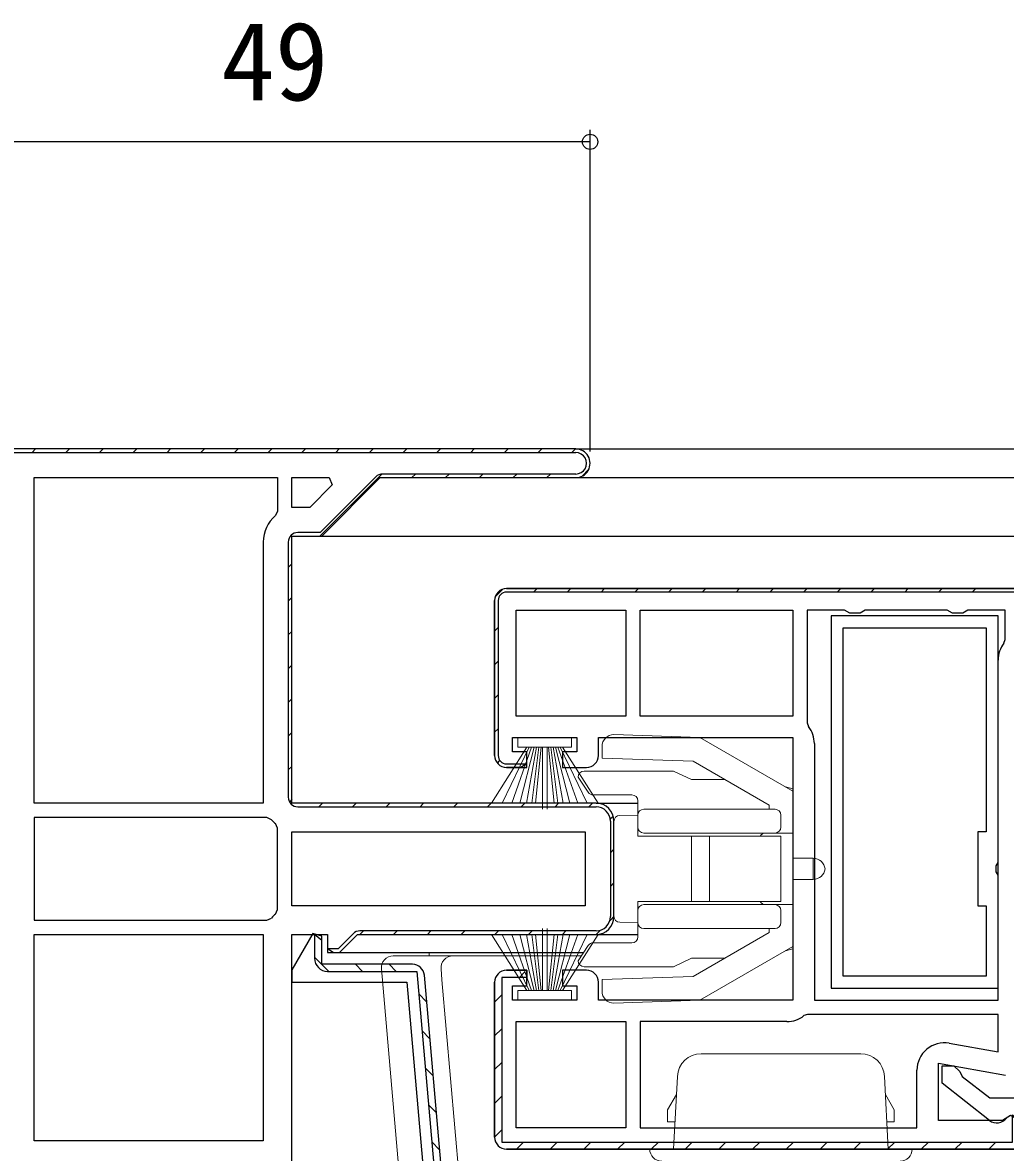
# Model space of a CAD drawing. Units: millimetres, scale not verified. Extents: x -525 to 525, y -783 to 779.
# Drawn here: x -353.3 to -271, y -523.2 to -428.5 of the extents above; entities that cross this region are included whole.
import ezdxf
from ezdxf.enums import TextEntityAlignment as Align

# ---------------------------------------------------------------- set-up
doc = ezdxf.new("R2010")
doc.units = ezdxf.units.MM
doc.header["$LTSCALE"] = 4
for name, color, linetype in [('0-2_YKK_11', 7, 'Continuous'), ('0-4_YKK_12', 2, 'Continuous'), ('0-7_YKK_D', 6, 'Continuous')]:
    doc.layers.add(name, color=color, linetype=linetype)
doc.layers.add('0-5_YKK_13', color=4, linetype='Continuous', lineweight=18)
doc.styles.add('ＭＳ ゴシック', font='')
doc.styles.get('ＭＳ ゴシック').set_extended_font_data('MS Gothic')

msp = doc.modelspace()

# ---------------------------------------------------------------- linework, layer by layer
at = {"layer": '0-2_YKK_11'}
for p, q in [((-306.974, -464.274), (-354.774, -464.274)), ((-352.551, -464.574), (-352.251, -464.274)), ((-349.723, -464.574), (-349.423, -464.274)), ((-346.894, -464.574), (-346.594, -464.274)), ((-344.066, -464.574), (-343.766, -464.274)), ((-341.237, -464.574), (-340.937, -464.274)), ((-338.409, -464.574), (-338.109, -464.274)), ((-335.58, -464.574), (-335.28, -464.274)), ((-332.752, -464.574), (-332.452, -464.274)), ((-329.924, -464.574), (-329.624, -464.274)), ((-327.095, -464.574), (-326.795, -464.274)), ((-324.267, -464.574), (-323.967, -464.274)), ((-321.438, -464.574), (-321.138, -464.274)), ((-318.61, -464.574), (-318.31, -464.274)), ((-315.781, -464.574), (-315.481, -464.274)), ((-312.953, -464.574), (-312.653, -464.274)), ((-310.125, -464.574), (-309.825, -464.274)), ((-307.296, -464.574), (-306.996, -464.274)), ((-306.445, -466.551), (-305.896, -466.002)), ((-328.436, -471.572), (-323.242, -466.377)), ((-306.974, -466.374), (-323.166, -466.374)), ((-320.71, -466.674), (-320.41, -466.374)), ((-317.881, -466.674), (-317.581, -466.374)), ((-315.053, -466.674), (-314.753, -466.374)), ((-312.225, -466.674), (-311.925, -466.374)), ((-309.396, -466.674), (-309.096, -466.374)), ((-331.074, -472.074), (-331.074, -493.474)), ((-331.074, -474.209), (-330.774, -473.909)), ((-313.722, -476.656), (-313.091, -476.026)), ((-267.774, -476.274), (-312.774, -476.274)), ((-310.511, -476.274), (-310.211, -475.974)), ((-307.682, -476.274), (-307.382, -475.974)), ((-304.854, -476.274), (-304.554, -475.974)), ((-302.026, -476.274), (-301.726, -475.974)), ((-299.197, -476.274), (-298.897, -475.974)), ((-296.369, -476.274), (-296.069, -475.974)), ((-293.54, -476.274), (-293.24, -475.974)), ((-290.712, -476.274), (-290.412, -475.974)), ((-287.884, -476.274), (-287.584, -475.974)), ((-285.055, -476.274), (-284.755, -475.974)), ((-282.227, -476.274), (-281.927, -475.974)), ((-279.398, -476.274), (-279.098, -475.974)), ((-276.57, -476.274), (-276.27, -475.974)), ((-273.741, -476.274), (-273.441, -475.974)), ((-331.074, -477.037), (-330.774, -476.737)), ((-313.774, -476.974), (-313.774, -489.974)), ((-313.774, -489.974), (-313.774, -476.974)), ((-313.474, -476.974), (-313.474, -489.974)), ((-313.774, -479.536), (-313.474, -479.236)), ((-331.074, -479.866), (-330.774, -479.566)), ((-313.774, -482.365), (-313.474, -482.065)), ((-271.574, -510.474), (-271.574, -481.974)), ((-331.074, -482.694), (-330.774, -482.394)), ((-313.774, -485.193), (-313.474, -484.893)), ((-331.074, -485.523), (-330.774, -485.223)), ((-313.774, -488.022), (-313.474, -487.722)), ((-331.074, -488.351), (-330.774, -488.051)), ((-313.54, -490.616), (-313.326, -490.403)), ((-331.074, -491.18), (-330.774, -490.88)), ((-330.956, -493.891), (-330.734, -493.669)), ((-330.274, -494.274), (-305.274, -494.274)), ((-328.511, -494.274), (-328.211, -493.974)), ((-325.682, -494.274), (-325.382, -493.974)), ((-322.854, -494.274), (-322.554, -493.974)), ((-320.026, -494.274), (-319.726, -493.974)), ((-317.197, -494.274), (-316.897, -493.974)), ((-314.369, -494.274), (-314.069, -493.974)), ((-311.54, -494.274), (-311.24, -493.974)), ((-308.712, -494.274), (-308.412, -493.974)), ((-305.884, -494.274), (-305.584, -493.974)), ((-304.086, -495.304), (-303.834, -495.053)), ((-304.074, -495.474), (-304.074, -503.474)), ((-303.774, -503.474), (-303.774, -495.474)), ((-303.774, -503.474), (-303.774, -495.474)), ((-304.074, -498.121), (-303.774, -497.821)), ((-304.074, -500.949), (-303.774, -500.649)), ((-304.128, -503.832), (-303.774, -503.478)), ((-325.069, -504.974), (-324.769, -504.674)), ((-305.274, -504.674), (-325.066, -504.674)), ((-322.24, -504.974), (-321.94, -504.674)), ((-319.412, -504.974), (-319.112, -504.674)), ((-316.584, -504.974), (-316.284, -504.674)), ((-313.755, -504.974), (-313.455, -504.674)), ((-310.927, -504.974), (-310.627, -504.674)), ((-308.098, -504.974), (-307.798, -504.674)), ((-305.27, -504.974), (-304.915, -504.619)), ((-328.874, -506.874), (-327.674, -508.074)), ((-325.445, -507.474), (-324.845, -508.074)), ((-322.617, -507.474), (-322.017, -508.074)), ((-316.777, -541.43), (-319.668, -508.387)), ((-316.777, -541.43), (-319.668, -508.387)), ((-311.698, -508.574), (-311.233, -508.108)), ((-320.133, -509.957), (-319.473, -510.617)), ((-313.774, -510.649), (-313.174, -510.049)), ((-319.862, -513.057), (-319.202, -513.717)), ((-313.774, -513.478), (-313.174, -512.878)), ((-319.591, -516.157), (-318.931, -516.817)), ((-313.774, -516.306), (-313.174, -515.706)), ((-313.774, -519.134), (-313.174, -518.534)), ((-319.32, -519.256), (-318.66, -519.916)), ((-313.774, -521.963), (-313.174, -521.363)), ((-319.048, -522.356), (-318.388, -523.016)), ((-311.956, -522.974), (-311.356, -522.374)), ((-309.128, -522.974), (-308.528, -522.374)), ((-306.299, -522.974), (-305.699, -522.374)), ((-303.471, -522.974), (-302.871, -522.374)), ((-300.642, -522.974), (-300.042, -522.374)), ((-297.814, -522.974), (-297.214, -522.374)), ((-294.986, -522.974), (-294.386, -522.374)), ((-292.157, -522.974), (-291.557, -522.374)), ((-289.329, -522.974), (-288.729, -522.374)), ((-286.5, -522.974), (-285.9, -522.374)), ((-283.672, -522.974), (-283.072, -522.374)), ((-280.843, -522.974), (-280.243, -522.374)), ((-278.015, -522.974), (-277.415, -522.374)), ((-275.187, -522.974), (-274.587, -522.374)), ((-272.358, -522.974), (-271.758, -522.374)), ((-269.774, -522.974), (-312.774, -522.974))]:
    msp.add_line(p, q, dxfattribs=at)
for points in [[(-306.974, -464.274), (-354.774, -464.274), (-354.774, -531.774), (-354.474, -531.774), (-354.474, -464.574), (-306.974, -464.574)], [(-352.374, -493.974), (-352.374, -466.674), (-331.974, -466.674), (-331.974, -469.482), (-332.15, -469.863)], [(-305.274, -493.974), (-330.774, -493.974), (-330.774, -471.574), (-328.274, -471.574), (-323.374, -466.674), (-306.974, -466.674)], [(-305.274, -493.974), (-330.774, -493.974), (-330.774, -471.574), (-328.274, -471.574), (-323.374, -466.674), (-306.974, -466.674)], [(-323.732, -466.608), (-328.398, -471.274), (-330.274, -471.274)], [(-333.174, -472.074), (-333.174, -493.974), (-352.374, -493.974)], [(-312.774, -475.974), (-267.774, -475.974), (-312.774, -475.974)], [(-271.081, -480.551), (-270.974, -480.242), (-270.974, -477.774), (-274.108, -477.774), (-274.541, -478.024), (-275.407, -478.024), (-275.84, -477.774), (-282.708, -477.774), (-283.141, -478.024), (-284.007, -478.024), (-284.44, -477.774), (-287.574, -477.774), (-287.574, -487.242), (-287.466, -487.551)], [(-312.774, -522.974), (-269.774, -522.974), (-269.774, -520.574), (-253.879, -479.674), (-269.774, -522.974)], [(-312.774, -490.974), (-311.074, -490.974), (-311.074, -489.674), (-312.274, -489.674), (-312.274, -488.474), (-306.874, -488.474), (-306.874, -489.674), (-308.074, -489.674), (-308.074, -490.974), (-306.074, -490.974)], [(-305.074, -489.974), (-305.074, -488.474), (-288.774, -488.474), (-288.774, -510.474), (-305.074, -510.474), (-305.074, -508.974)], [(-286.974, -488.974), (-286.974, -510.474), (-271.574, -510.474)], [(-312.774, -490.674), (-311.115, -490.674), (-311.574, -490.974), (-312.774, -490.974)], [(-332.485, -495.35), (-332.866, -495.174), (-352.374, -495.174), (-352.374, -503.774)], [(-332.15, -503.263), (-331.974, -502.882), (-331.974, -496.066), (-332.15, -495.685)], [(-352.374, -503.774), (-332.866, -503.774), (-332.485, -503.597)], [(-320.664, -507.474), (-328.274, -507.474), (-328.274, -505.108), (-329.024, -504.907), (-330.774, -507.938), (-330.774, -508.974), (-321.123, -508.974), (-319.81, -523.974)], [(-305.274, -555.974), (-325.274, -555.974), (-326.774, -554.474), (-327.774, -554.474), (-327.774, -555.974), (-330.774, -555.974), (-330.774, -504.974), (-327.774, -504.974), (-327.774, -506.474), (-326.774, -506.474), (-325.274, -504.974), (-305.274, -504.974)], [(-320.664, -507.474), (-328.274, -507.474), (-328.274, -505.474), (-328.874, -504.984), (-328.874, -506.974)], [(-325.632, -504.908), (-326.898, -506.174), (-327.732, -506.174), (-327.274, -506.474), (-326.774, -506.474), (-325.274, -504.974), (-305.274, -504.974)], [(-327.774, -508.074), (-320.298, -508.074), (-317.374, -541.5), (-317.374, -553.874), (-318.274, -553.874), (-318.274, -554.474), (-316.774, -554.474), (-316.774, -541.517)], [(-312.774, -507.974), (-311.074, -507.974), (-311.074, -508.574), (-313.174, -508.574), (-313.174, -522.374), (-270.374, -522.374), (-270.374, -520.084), (-269.774, -520.574), (-270.538, -520.15), (-271.217, -520.574), (-276.574, -520.574), (-276.574, -515.767), (-270.947, -516.759)], [(-306.074, -507.974), (-308.074, -507.974), (-308.074, -509.274), (-306.874, -509.274), (-306.874, -510.474), (-312.274, -510.474), (-312.274, -509.274), (-311.074, -509.274), (-311.074, -507.974), (-312.774, -507.974)], [(-313.774, -521.974), (-313.774, -508.974), (-313.774, -521.974)], [(-289.274, -512.274), (-301.574, -512.274), (-301.574, -521.174)], [(-275.674, -514.097), (-271.574, -514.82), (-271.574, -511.674), (-287.541, -511.674), (-287.851, -511.781)], [(-272.293, -520.562), (-276.274, -517.452), (-276.274, -515.974), (-275.274, -515.974), (-274.774, -516.475), (-274.581, -516.871), (-272.274, -518.674), (-269.569, -518.674)], [(-301.574, -521.174), (-278.374, -521.174), (-278.374, -516.362)]]:
    msp.add_lwpolyline(points, dxfattribs=at)
for points in [[(-330.774, -466.674), (-327.641, -466.674), (-327.385, -467.291), (-329.268, -469.174), (-330.774, -469.174)], [(-302.774, -486.674), (-311.974, -486.674), (-311.974, -477.774), (-302.774, -477.774)], [(-288.774, -486.674), (-301.574, -486.674), (-301.574, -477.774), (-288.774, -477.774)], [(-285.574, -478.274), (-285.574, -509.474), (-271.574, -509.474), (-271.574, -499.993), (-271.724, -499.734), (-271.724, -499.214), (-271.574, -498.954), (-271.574, -478.274)], [(-284.574, -508.474), (-284.574, -479.274), (-272.574, -479.274), (-272.574, -496.374), (-273.274, -496.374), (-273.274, -502.574), (-272.574, -502.574), (-272.574, -508.474)], [(-330.774, -496.374), (-306.174, -496.374), (-306.174, -502.574), (-330.774, -502.574)], [(-333.174, -522.274), (-352.374, -522.274), (-352.374, -504.974), (-333.174, -504.974)], [(-311.974, -512.274), (-302.774, -512.274), (-302.774, -521.174), (-311.974, -521.174)]]:
    msp.add_lwpolyline(points, close=True, dxfattribs=at)
for centre, radius, start, end in [((-306.974, -465.474), 1.2, 269.99999, 90.00001), ((-306.974, -465.474), 1.2, 269.99999, 90.00001), ((-306.974, -465.474), 0.9, 269.99999, 90.00001), ((-323.166, -467.174), 0.8, 90.00002, 135.00001), ((-330.274, -472.074), 2.9, 130.32022, 180.00001), ((-330.274, -472.074), 0.8, 90.00001, 179.99999), ((-312.774, -476.974), 1, 90.00001, 179.99999), ((-312.774, -476.974), 1, 90.00001, 179.99999), ((-312.774, -476.974), 0.7, 90.00001, 179.99999), ((-269.274, -481.974), 2.3, 141.7868, 180), ((-289.274, -488.974), 2.3, 0, 38.2132), ((-312.774, -489.974), 1, 180.00001, 269.99999), ((-312.774, -489.974), 1, 180.00001, 269.99999), ((-312.774, -489.974), 0.7, 180.00001, 269.99999), ((-306.074, -489.974), 1, 270.00001, 359.99999), ((-330.274, -493.474), 0.8, 180.00001, 269.99999), ((-305.274, -495.474), 1.5, 0.00001, 89.99999), ((-305.274, -495.474), 1.5, 0.00001, 89.99999), ((-305.274, -495.474), 1.2, 0.00001, 89.99999), ((-330.274, -493.474), 2.9, 220.32022, 229.67978), ((-330.274, -505.474), 2.9, 130.32022, 139.67978), ((-305.274, -503.474), 1.5, 270.00001, 359.99999), ((-305.274, -503.474), 1.2, 270.00001, 359.99999), ((-305.274, -503.474), 1.5, 270.00001, 359.99999), ((-325.066, -505.474), 0.8, 90.00002, 135.00001), ((-327.774, -506.974), 1.1, 180.00001, 269.99999), ((-320.664, -508.474), 1, 5.00001, 90.00002), ((-320.664, -508.474), 1, 5.00001, 90.00002), ((-312.774, -508.974), 1, 90.00001, 179.99999), ((-312.774, -508.974), 1, 90.00001, 179.99999), ((-306.074, -508.974), 1, 0.00001, 89.99999), ((-289.274, -509.974), 2.3, 270, 308.2132), ((-276.074, -516.362), 2.3, 80.00001, 179.99999), ((-271.678, -519.774), 1, 232.00002, 323.13011), ((-312.774, -521.974), 1, 180.00001, 269.99999), ((-312.774, -521.974), 1, 180.00001, 269.99999)]:
    msp.add_arc(centre, radius, start, end, dxfattribs=at)
at = {"layer": '0-4_YKK_12'}
for p, q in [((-306.974, -464.274), (-212.774, -464.274)), ((-306.974, -466.674), (-212.774, -466.674)), ((-328.481, -471.574), (-212.774, -471.574)), ((-305.274, -493.974), (-301.774, -493.974)), ((-305.274, -504.974), (-301.774, -504.974)), ((-326.981, -506.474), (-306.306, -506.474)), ((-275.074, -522.974), (-212.774, -522.974))]:
    msp.add_line(p, q, dxfattribs=at)
at = {"layer": '0-5_YKK_13'}
for p, q in [((-307.324, -488.474), (-311.824, -488.474)), ((-296.568, -488.474), (-303.774, -488.222)), ((-288.774, -492.974), (-296.568, -488.474)), ((-314.045, -493.974), (-311.074, -489.274)), ((-310.874, -489.274), (-313.132, -493.974)), ((-310.674, -489.274), (-312.338, -493.974)), ((-311.662, -493.974), (-310.474, -489.274)), ((-310.274, -489.274), (-311.106, -493.974)), ((-310.668, -493.974), (-310.074, -489.274)), ((-309.874, -489.274), (-310.349, -493.974)), ((-309.774, -489.274), (-309.774, -494.474)), ((-309.374, -489.274), (-309.374, -494.474)), ((-309.274, -489.274), (-308.798, -493.974)), ((-308.479, -493.974), (-309.074, -489.274)), ((-308.874, -489.274), (-308.041, -493.974)), ((-307.485, -493.974), (-308.674, -489.274)), ((-308.474, -489.274), (-306.809, -493.974)), ((-308.274, -489.274), (-306.015, -493.974)), ((-305.102, -493.974), (-308.074, -489.274)), ((-304.774, -489.222), (-304.774, -490.189)), ((-304.774, -490.189), (-297.136, -490.455)), ((-297.136, -490.455), (-290.774, -494.129)), ((-298.774, -491.274), (-306.274, -491.274)), ((-297.274, -491.974), (-298.774, -491.274)), ((-306.774, -491.774), (-305.922, -493.051)), ((-294.506, -491.974), (-297.274, -491.974)), ((-305.506, -493.274), (-302.274, -493.274)), ((-288.774, -492.778), (-289.407, -492.608)), ((-288.774, -492.974), (-288.774, -492.778)), ((-288.774, -492.974), (-288.774, -496.474)), ((-301.774, -493.774), (-301.774, -494.974)), ((-290.774, -494.129), (-290.774, -494.474)), ((-301.774, -495.974), (-301.774, -494.974)), ((-301.274, -494.474), (-297.63, -494.474)), ((-297.63, -494.474), (-290.274, -494.474)), ((-289.774, -494.974), (-289.774, -495.974)), ((-303.774, -503.448), (-303.774, -495.5)), ((-301.774, -496.724), (-301.774, -495.474)), ((-301.774, -495.974), (-301.774, -496.724)), ((-297.774, -496.724), (-301.774, -496.724)), ((-297.63, -496.474), (-301.274, -496.474)), ((-297.774, -496.724), (-297.274, -496.724)), ((-290.274, -496.474), (-297.63, -496.474)), ((-297.274, -502.224), (-297.274, -496.724)), ((-297.274, -496.724), (-296.774, -496.724)), ((-296.274, -496.724), (-296.774, -496.724)), ((-296.274, -496.724), (-295.774, -496.724)), ((-295.774, -496.724), (-295.274, -496.724)), ((-290.274, -496.724), (-295.274, -496.724)), ((-288.774, -496.474), (-290.274, -496.474)), ((-290.274, -496.724), (-289.774, -496.724)), ((-288.774, -496.474), (-288.774, -496.774)), ((-288.774, -496.774), (-288.774, -502.174)), ((-287.074, -498.585), (-288.774, -498.57)), ((-287.074, -500.363), (-287.074, -498.585)), ((-287.074, -498.585), (-287.065, -498.585)), ((-287.074, -500.363), (-288.774, -500.378)), ((-287.065, -500.363), (-287.074, -500.363)), ((-301.774, -502.224), (-297.774, -502.224)), ((-301.774, -503.474), (-301.774, -502.224)), ((-301.774, -502.224), (-301.774, -502.974)), ((-301.274, -502.474), (-297.63, -502.474)), ((-297.274, -502.224), (-297.774, -502.224)), ((-297.63, -502.474), (-290.274, -502.474)), ((-296.774, -502.224), (-297.274, -502.224)), ((-296.274, -502.224), (-296.774, -502.224)), ((-295.274, -502.224), (-295.774, -502.224)), ((-295.274, -502.224), (-290.274, -502.224)), ((-290.274, -502.474), (-288.774, -502.474)), ((-288.774, -502.174), (-288.774, -502.474)), ((-288.774, -502.474), (-288.774, -505.974)), ((-301.774, -503.974), (-301.774, -502.974)), ((-301.774, -503.474), (-301.774, -503.974)), ((-289.774, -502.974), (-289.774, -503.974)), ((-309.774, -509.674), (-309.774, -504.474)), ((-309.374, -509.674), (-309.374, -504.474)), ((-301.774, -503.974), (-303.282, -503.948)), ((-301.774, -503.974), (-301.774, -505.174)), ((-297.63, -504.474), (-301.274, -504.474)), ((-290.274, -504.474), (-297.63, -504.474)), ((-290.774, -504.819), (-297.136, -508.492)), ((-290.774, -504.474), (-290.774, -504.819)), ((-314.045, -504.974), (-311.074, -509.674)), ((-310.874, -509.674), (-313.132, -504.974)), ((-310.674, -509.674), (-312.338, -504.974)), ((-311.662, -504.974), (-310.474, -509.674)), ((-310.274, -509.674), (-311.106, -504.974)), ((-310.668, -504.974), (-310.074, -509.674)), ((-309.874, -509.674), (-310.349, -504.974)), ((-309.274, -509.674), (-308.798, -504.974)), ((-308.479, -504.974), (-309.074, -509.674)), ((-308.874, -509.674), (-308.041, -504.974)), ((-307.485, -504.974), (-308.674, -509.674)), ((-308.474, -509.674), (-306.809, -504.974)), ((-308.274, -509.674), (-306.015, -504.974)), ((-305.102, -504.974), (-308.074, -509.674)), ((-302.274, -505.674), (-305.506, -505.674)), ((-319.274, -506.774), (-319.274, -506.474)), ((-305.922, -505.896), (-306.774, -507.174)), ((-296.568, -510.474), (-288.774, -505.974)), ((-289.407, -506.34), (-288.774, -506.17)), ((-288.774, -506.17), (-288.774, -505.974)), ((-322.274, -506.774), (-317.274, -506.774)), ((-317.274, -506.774), (-306.507, -506.774)), ((-306.274, -507.674), (-298.774, -507.674)), ((-298.774, -507.674), (-297.274, -506.974)), ((-297.274, -506.974), (-294.506, -506.974)), ((-320.689, -537.361), (-323.27, -507.861)), ((-318.19, -508.774), (-318.27, -507.861)), ((-297.136, -508.492), (-304.774, -508.759)), ((-316.016, -533.622), (-318.19, -508.774)), ((-304.774, -508.759), (-304.774, -509.725)), ((-307.324, -510.474), (-311.824, -510.474)), ((-303.774, -510.725), (-296.568, -510.474)), ((-283.091, -514.974), (-296.456, -514.974)), ((-298.774, -522.974), (-298.454, -516.869)), ((-280.774, -522.974), (-281.093, -516.869)), ((-299.274, -519.674), (-298.533, -518.392)), ((-280.274, -519.674), (-281.014, -518.392)), ((-299.274, -519.674), (-299.274, -520.674)), ((-280.274, -519.674), (-280.274, -520.674)), ((-280.274, -519.774), (-280.274, -520.674)), ((-299.274, -520.674), (-298.653, -520.674)), ((-280.274, -520.674), (-280.894, -520.674)), ((-300.774, -522.974), (-278.774, -522.974))]:
    msp.add_line(p, q, dxfattribs=at)
for points in [[(-311.824, -488.474), (-311.824, -489.274), (-307.324, -489.274), (-307.324, -488.474)], [(-303.282, -495), (-301.774, -494.974), (-301.774, -495.474)], [(-295.774, -496.724), (-295.774, -502.224), (-296.274, -502.224)], [(-289.774, -496.724), (-289.774, -502.224), (-290.274, -502.224)], [(-311.824, -510.474), (-311.824, -509.674), (-307.324, -509.674), (-307.324, -510.474)]]:
    msp.add_lwpolyline(points, dxfattribs=at)
for centre, radius, start, end in [((-303.774, -489.222), 1, 90, 180), ((-306.274, -491.774), 0.5, 90, 180), ((-305.506, -492.774), 0.5, 213.69007, 270), ((-302.274, -493.774), 0.5, 0, 90), ((-303.274, -495.5), 0.5, 91, 180), ((-301.274, -494.974), 0.5, 90, 180), ((-290.274, -494.974), 0.5, 0, 90), ((-301.274, -495.974), 0.5, 180, 270), ((-290.274, -495.974), 0.5, 270, 0), ((-291.074, -496.974), 0.5, 90, 150), ((-287.074, -499.585), 1, 6.36543, 89.5), ((-287.074, -499.363), 1, 270.5, 353.63457), ((-301.274, -502.974), 0.5, 90, 180), ((-291.074, -501.974), 0.5, 210, 270), ((-290.274, -502.974), 0.5, 0, 90), ((-303.274, -503.448), 0.5, 180, 269), ((-301.274, -503.974), 0.5, 180, 270), ((-290.274, -503.974), 0.5, 270, 0), ((-305.506, -506.174), 0.5, 90, 146.30993), ((-302.274, -505.174), 0.5, 270, 0), ((-322.274, -507.774), 1, 90, 185), ((-317.274, -507.774), 1, 90, 185), ((-306.274, -507.174), 0.5, 180, 270), ((-303.774, -509.725), 1, 180, 270), ((-296.456, -516.974), 2, 90, 177), ((-283.091, -516.974), 2, 3, 90), ((-299.774, -522.974), 1, 180, 270), ((-279.774, -522.974), 1, 270, 0)]:
    msp.add_arc(centre, radius, start, end, dxfattribs=at)
at = {"layer": '0-7_YKK_D'}
for p, q in [((-305.774, -464.474), (-305.774, -437.524)), ((-305.774, -438.524), (-354.774, -438.524))]:
    msp.add_line(p, q, dxfattribs=at)
msp.add_circle((-305.774, -438.524), 0.637, dxfattribs=at)

# ---------------------------------------------------------------- texts
at = {"layer": '0-7_YKK_D', "style": 'ＭＳ ゴシック'}
msp.add_text('49', height=6.598, dxfattribs=at).set_placement((-336.691, -437.024), align=Align.BOTTOM_LEFT)

doc.saveas('drawing.dxf')
